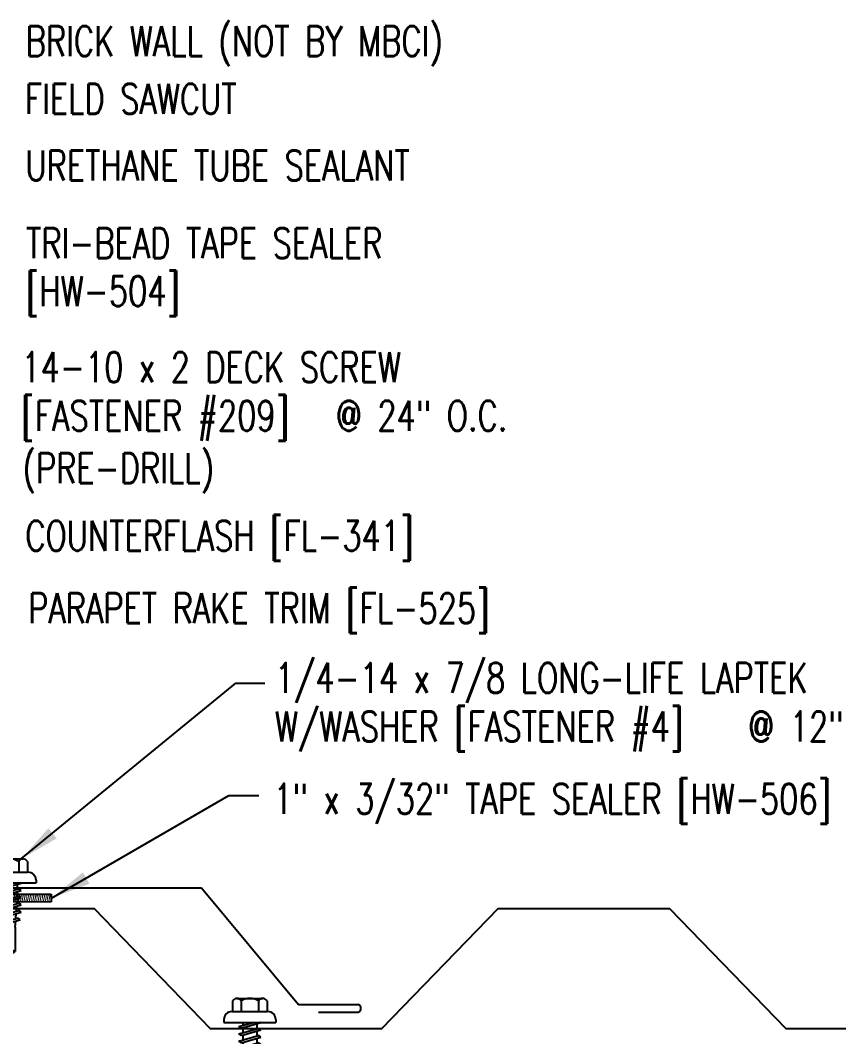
# Model space of a CAD drawing. Header units: inches. Extents: x -33163 to 19162, y -8858 to 30669.
# Drawn here: x -17122.11 to -17111.87, y 18185.83 to 18198.54 of the extents above; entities that cross this region are included whole.
import ezdxf

# ---------------------------------------------------------------- set-up
doc = ezdxf.new("R2010")
doc.units = ezdxf.units.IN
doc.layers.get('0').update_dxf_attribs({"color": 9, "lineweight": 0})
for name, color, linetype in [('FASTENER', 9, 'Continuous'), ('PANEL-S', 11, 'Continuous'), ('SEALANT', 11, 'Continuous'), ('TAPE', 9, 'Continuous'), ('TEXT', 7, 'Continuous'), ('TRIM', 4, 'Continuous')]:
    doc.layers.add(name, color=color, linetype=linetype)
doc.styles.add('TEXT', font='SIMPLEX.shx', dxfattribs={"width": 0.75, "height": 0.375})
doc.styles.add('TEXT1', font='ROMANS.shx', dxfattribs={"width": 0.75, "height": 0.375})
doc.dimstyles.new('DETAIL$7', dxfattribs={"dimscale": 4, "dimtxt": 0.375, "dimasz": 0.125, "dimexe": 0.0625, "dimexo": 0.0625, "dimgap": 0.0625, "dimtad": 1, "dimdec": 4, "dimzin": 3, "dimdsep": 46, "dimlunit": 4, "dimtxsty": 'TEXT', "dimblk": 'ARCHTICK', "dimcen": 0.0625, "dimclrd": 7, "dimclre": 7, "dimclrt": 2, "dimadec": 0, "dimazin": 0, "dimtfac": 0.6, "dimtdec": 4, "dimtmove": 0, "dimatfit": 3, "dimfxl": 1, "dimfrac": 2, "dimtolj": 1, "dimtzin": 0, "dimarcsym": 0})

# ---------------------------------------------------------------- blocks, each defined once
blk = doc.blocks.new('A$C6938402A')
at = {"layer": 'TAPE'}
h = blk.add_hatch(dxfattribs=at)
h.set_pattern_fill('DOTS', color=256, scale=0.35, angle=270, style=0)
h.set_pattern_definition([(270, (-22.332364, -26.379487), (0.021875, -0.0109375), [0, -0.021875])])
h.paths.add_polyline_path([(-0.563, -0.04), (-0.547, -0.132), (0.438, 0.041), (0.422, 0.134)])
at = {"layer": 'SEALANT'}
for p, q in [((-0.563, -0.04), (0.422, 0.134)), ((0.422, 0.134), (0.438, 0.041)), ((-0.547, -0.132), (0.438, 0.041)), ((-0.563, -0.04), (-0.547, -0.132))]:
    blk.add_line(p, q, dxfattribs=at)
blk = doc.blocks.new('FD-f209')
at = {"layer": 'TEXT', "style": 'TEXT1', "width": 0.75}
for s, p in [('14-10 x 2 DECK SCREW', (0.0047, -0.0408)), ('[FASTENER #209]', (0.0047, -0.1926))]:
    blk.add_text(s, height=0.09375, dxfattribs=at).set_placement(p)
blk.add_attdef('(QUANTITY)', (0.9884, -0.1926), '', height=0.0938, dxfattribs=at)
at = {"layer": 'TEXT', "style": 'TEXT1', "flags": 1}
for tag, p in [('Description', (0.0241, -0.4137)), ('Multiple', (0.0241, -0.4137)), ('Color', (0.0241, -0.4137)), ('Calc', (0.0241, -0.4137)), ('OPT1', (0.0241, -0.4137)), ('Opt2', (0.0241, -0.4137)), ('Opt3', (0.0241, -0.4137)), ('Part', (0.0241, -0.4137)), ('Spare1', (0.0241, -0.6012)), ('Spare2', (0.0241, -0.6012)), ('Spare3', (0.0241, -0.6012)), ('Spare4', (0.0241, -0.6012)), ('Spare5', (0.0241, -0.6012)), ('Spare6', (0.0241, -0.6012)), ('Spare7', (0.0241, -0.6012)), ('Spare8', (0.0241, -0.6012)), ('Spare9', (0.0241, -0.6012)), ('Spare10', (0.0241, -0.6012))]:
    blk.add_attdef(tag, p, '', height=0.0938, dxfattribs=at)
blk = doc.blocks.new('dsc-HW-504')
at = {"layer": 'TEXT', "style": 'TEXT1', "width": 0.75}
for s, p in [('TRI-BEAD TAPE SEALER', (0, 0)), ('[HW-504]', (0, -0.6))]:
    blk.add_text(s, height=0.375, dxfattribs=at).set_placement(p)
at = {"layer": 'TEXT', "style": 'TEXT1', "flags": 1}
for tag, p in [('COLOR', (0, -1.2)), ('CALC', (0, -1.2)), ('OPT1', (0, -1.2)), ('OPT2', (0, -1.2)), ('OPT3', (0, -1.2)), ('GAGE', (0, -1.2)), ('SHPLN', (0, -1.2)), ('PART', (0, -1.2)), ('DESCRIPTION', (0, -1.2)), ('MULTIPLE', (0, -1.2)), ('SPARE1', (0, -1.8)), ('SPARE2', (0, -1.8)), ('SPARE3', (0, -1.8)), ('SPARE4', (0, -1.8)), ('SPARE5', (0, -1.8)), ('SPARE6', (0, -1.8)), ('SPARE7', (0, -1.8)), ('SPARE8', (0, -1.8)), ('SPARE9', (0, -1.8)), ('SPARE10', (0, -1.8))]:
    blk.add_attdef(tag, p, '', height=0.375, dxfattribs=at)
blk = doc.blocks.new('fz5')
at = {"layer": 'FASTENER'}
for p, q in [((-0.217, 0.305), (-0.217, 0.171)), ((-0.163, 0.337), (0.159, 0.337)), ((-0.108, 0.305), (-0.108, 0.171)), ((0.105, 0.305), (0.105, 0.171)), ((0.214, 0.305), (0.214, 0.171)), ((-0.226, 0.171), (0.214, 0.171)), ((-0.326, 0.071), (-0.326, 0.037)), ((-0.326, 0.037), (0.322, 0.037)), ((-0.141, -0.014), (0.037, 0.037)), ((-0.105, -0.034), (0.137, 0.035)), ((-0.088, 0.037), (-0.088, 0.001)), ((-0.088, 0.037), (0.085, 0.037)), ((0.085, 0.037), (0.134, 0.037)), ((0.085, 0.02), (0.085, -0.041)), ((0.137, 0.035), (0.134, 0.037)), ((0.322, 0.071), (0.322, 0.037)), ((-0.105, -0.034), (-0.141, -0.014)), ((-0.141, -0.105), (0.102, -0.036)), ((-0.105, -0.125), (-0.141, -0.105)), ((-0.141, -0.196), (0.102, -0.127)), ((-0.105, -0.125), (0.137, -0.056)), ((-0.088, -0.029), (-0.088, -0.09)), ((-0.088, -0.12), (-0.088, -0.181)), ((0.085, -0.071), (0.085, -0.131)), ((0.137, -0.056), (0.102, -0.036)), ((0.137, -0.147), (0.102, -0.127)), ((-0.105, -0.216), (-0.141, -0.196)), ((-0.141, -0.287), (0.102, -0.217)), ((-0.105, -0.216), (0.137, -0.147)), ((-0.105, -0.307), (0.137, -0.238)), ((-0.084, -0.27), (-0.088, -0.211)), ((0.077, -0.315), (0.082, -0.253)), ((0.084, -0.223), (0.085, -0.211)), ((0.085, -0.162), (0.085, -0.211)), ((0.137, -0.238), (0.102, -0.217)), ((-0.105, -0.307), (-0.141, -0.287)), ((-0.141, -0.378), (0.102, -0.308)), ((-0.105, -0.398), (-0.141, -0.378)), ((-0.105, -0.398), (0.137, -0.328)), ((-0.078, -0.36), (-0.082, -0.3)), ((0.071, -0.408), (0.075, -0.346)), ((0.137, -0.328), (0.102, -0.308)), ((-0.122, -0.463), (0.089, -0.403)), ((-0.086, -0.483), (-0.122, -0.463)), ((-0.086, -0.483), (0.124, -0.423)), ((-0.071, -0.449), (-0.075, -0.389)), ((-0.066, -0.516), (-0.069, -0.478)), ((0.063, -0.515), (0.068, -0.439)), ((0.124, -0.423), (0.089, -0.403)), ((-0.066, -0.516), (-0.066, -0.82)), ((0.063, -0.516), (0.063, -0.82)), ((-0.003, -0.854), (0.009, -0.714)), ((-0.002, -0.866), (-0.066, -0.82)), ((-0.002, -0.866), (0.063, -0.82))]:
    blk.add_line(p, q, dxfattribs=at)
for centre, radius, start, end in [((-0.163, 0.274), 0.0628, 29.8754, 150.1246), ((-0.002, 0.141), 0.196, 56.9974, 123.0026), ((0.159, 0.274), 0.0628, 29.8754, 150.1246), ((-0.226, 0.071), 0.1, 90, 180), ((0.222, 0.071), 0.1, 0, 90), ((0.073, -0.516), 0.01, 175.9484, 180), ((-0.036, -0.723), 0.0461, 11.1445, 130.906), ((0.039, -0.855), 0.0422, 55.4585, 194.8454)]:
    blk.add_arc(centre, radius, start, end, dxfattribs=at)
blk = doc.blocks.new('fz2')
at = {"layer": 'FASTENER'}
for p, q in [((-0.215, 0.305), (-0.215, 0.171)), ((-0.161, 0.337), (0.161, 0.337)), ((-0.107, 0.305), (-0.107, 0.171)), ((0.107, 0.305), (0.107, 0.171)), ((0.215, 0.305), (0.215, 0.171)), ((-0.224, 0.171), (0.215, 0.171)), ((-0.324, 0.071), (-0.324, 0.037)), ((-0.324, 0.037), (0.324, 0.037)), ((-0.139, -0.016), (0.046, 0.037)), ((-0.104, -0.036), (0.139, 0.033)), ((-0.086, 0.037), (0.086, 0.037)), ((-0.086, 0.037), (-0.086, -0.001)), ((0.086, 0.037), (0.133, 0.037)), ((0.086, 0.018), (0.086, -0.042)), ((0.139, 0.033), (0.133, 0.037)), ((0.324, 0.071), (0.324, 0.037)), ((-0.104, -0.036), (-0.139, -0.016)), ((-0.139, -0.107), (0.104, -0.038)), ((-0.104, -0.127), (-0.139, -0.107)), ((-0.104, -0.127), (0.139, -0.058)), ((-0.086, -0.031), (-0.086, -0.092)), ((-0.086, -0.122), (-0.086, -0.183)), ((0.086, -0.073), (0.086, -0.133)), ((0.139, -0.058), (0.104, -0.038)), ((-0.139, -0.198), (0.104, -0.128)), ((-0.104, -0.218), (-0.139, -0.198)), ((-0.139, -0.289), (0.104, -0.219)), ((-0.104, -0.218), (0.139, -0.149)), ((-0.104, -0.309), (0.139, -0.239)), ((-0.086, -0.213), (-0.086, -0.274)), ((0.086, -0.164), (0.086, -0.224)), ((0.139, -0.149), (0.104, -0.128)), ((0.139, -0.239), (0.104, -0.219)), ((-0.104, -0.309), (-0.139, -0.289)), ((-0.139, -0.38), (0.104, -0.31)), ((-0.104, -0.4), (-0.139, -0.38)), ((-0.104, -0.4), (0.139, -0.33)), ((-0.086, -0.304), (-0.086, -0.364)), ((0.086, -0.255), (0.086, -0.315)), ((0.086, -0.345), (0.086, -0.406)), ((0.139, -0.33), (0.104, -0.31)), ((-0.139, -0.47), (0.104, -0.401)), ((-0.104, -0.491), (-0.139, -0.47)), ((-0.139, -0.561), (0.104, -0.492)), ((-0.104, -0.491), (0.139, -0.421)), ((-0.086, -0.395), (-0.086, -0.455)), ((-0.086, -0.486), (-0.086, -0.546)), ((0.086, -0.436), (0.086, -0.497)), ((0.139, -0.421), (0.104, -0.401)), ((0.139, -0.512), (0.104, -0.492)), ((-0.104, -0.581), (-0.139, -0.561)), ((-0.139, -0.652), (0.104, -0.583)), ((-0.104, -0.581), (0.139, -0.512)), ((-0.104, -0.672), (0.139, -0.603)), ((-0.086, -0.577), (-0.086, -0.637)), ((0.086, -0.527), (0.086, -0.588)), ((0.086, -0.618), (0.086, -0.679)), ((0.139, -0.603), (0.104, -0.583)), ((-0.104, -0.672), (-0.139, -0.652)), ((-0.139, -0.743), (0.104, -0.674)), ((-0.104, -0.763), (-0.139, -0.743)), ((-0.104, -0.763), (0.139, -0.694)), ((-0.086, -0.667), (-0.086, -0.728)), ((-0.086, -0.758), (-0.086, -1.05)), ((0.086, -0.709), (0.086, -1.05)), ((0.139, -0.694), (0.104, -0.674)), ((-0.002, -1.095), (0.014, -0.909)), ((0, -1.111), (-0.086, -1.05)), ((0, -1.111), (0.086, -1.05))]:
    blk.add_line(p, q, dxfattribs=at)
for centre, radius, start, end in [((-0.161, 0.274), 0.0628, 29.8754, 150.1246), ((0, 0.141), 0.196, 56.9974, 123.0026), ((0.161, 0.274), 0.0628, 29.8754, 150.1246), ((-0.224, 0.071), 0.1, 90, 180), ((0.224, 0.071), 0.1, 0, 90), ((-0.046, -0.921), 0.0615, 11.1445, 130.906), ((0.054, -1.097), 0.0563, 55.4585, 194.8454)]:
    blk.add_arc(centre, radius, start, end, dxfattribs=at)
blk = doc.blocks.new('FD-F4')
at = {"layer": 'TEXT', "style": 'TEXT1', "width": 0.75}
for s, p in [('1/4-14 x 7/8 LONG-LIFE LAPTEK', (0.0047, -0.0408)), ('W/WASHER [FASTENER #4]', (0.0047, -0.1926))]:
    blk.add_text(s, height=0.09375, dxfattribs=at).set_placement(p)
blk.add_attdef('(QUANTITY)', (1.4847, -0.1926), '', height=0.0938, dxfattribs=at)
blk = doc.blocks.new('_ArchTick')
at = {"color": 0, "linetype": 'ByBlock', "const_width": 0.15}
blk.add_lwpolyline([(-0.5, -0.5), (0.5, 0.5)], dxfattribs=at)

msp = doc.modelspace()

# ---------------------------------------------------------------- linework, layer by layer
at = {"layer": 'PANEL-S'}
msp.add_lwpolyline([(-17123.69581, 18186.9176), (-17123.33446, 18187.43366), (-17121.18846, 18187.43366), (-17119.73446, 18185.93366), (-17117.58846, 18185.93366), (-17116.13446, 18187.43366), (-17113.98846, 18187.43366), (-17112.53446, 18185.93366), (-17110.38846, 18185.93366), (-17108.93446, 18187.43366), (-17106.78846, 18187.43366), (-17105.33446, 18185.93366), (-17103.24089, 18185.93366)], dxfattribs=at)
at = {"layer": 'TRIM'}
for p, q in [((-17124.8452, 18187.69261), (-17119.8452, 18187.69261)), ((-17119.8452, 18187.69261), (-17118.63236, 18186.23173)), ((-17118.63236, 18186.23173), (-17117.88236, 18186.23173)), ((-17118.38236, 18186.13798), (-17117.88236, 18186.13798))]:
    msp.add_line(p, q, dxfattribs=at)
msp.add_arc((-17117.89945, 18186.18486), 0.04989, 290.026243, 69.973757, dxfattribs=at)

# ---------------------------------------------------------------- block references
msp.add_blockref('dsc-HW-504', (-17122.04039, 18195.56794))
at = {"layer": 'FASTENER'}
for name, p in [('fz5', (-17122.23672, 18187.71655)), ('fz2', (-17119.23935, 18185.97276))]:
    msp.add_blockref(name, p, dxfattribs=at)
at = {"layer": 'TEXT', "xscale": 4, "yscale": 4, "zscale": 4}
for name, p, values in [('FD-f209', (-17122.11675, 18194.1799), {'(QUANTITY)': '@ 24" O.C.'}), ('FD-F4', (-17118.94326, 18190.29276), {'(QUANTITY)': '@ 12" O.C.'})]:
    msp.add_blockref(name, p, dxfattribs=at).add_auto_attribs(values)
at = {"layer": 'TEXT', "rotation": 350.0000000000001}
msp.add_blockref('A$C6938402A', (-17122.16527, 18187.55465), dxfattribs=at)

# ---------------------------------------------------------------- texts
at = {"layer": 'TEXT', "style": 'TEXT1', "width": 0.75}
for s, p in [('BRICK WALL (NOT BY MBCI)', (-17122.04305, 18198.09554)), ('FIELD SAWCUT', (-17122.05457, 18197.37319)), ('URETHANE TUBE SEALANT', (-17122.04697, 18196.53847)), ('(PRE-DRILL)', (-17122.08346, 18192.75385)), ('COUNTERFLASH [FL-341]', (-17122.0482, 18191.90867)), ('PARAPET RAKE TRIM [FL-525]', (-17122.01245, 18191.00214)), ('1" x 3/32" TAPE SEALER [HW-506]', (-17118.94528, 18188.61829))]:
    msp.add_text(s, height=0.375, dxfattribs=at).set_placement(p)

# ---------------------------------------------------------------- leaders
at = {"layer": 'TEXT'}
for points in [[(-17122.09486, 18188.05724), (-17119.41278, 18190.25121), (-17119.05182, 18190.25121)], [(-17121.7196, 18187.56353), (-17119.50302, 18188.84746), (-17119.12702, 18188.84746)]]:
    msp.add_leader(points, dimstyle='DETAIL$7', dxfattribs=at)

doc.saveas('drawing.dxf')
